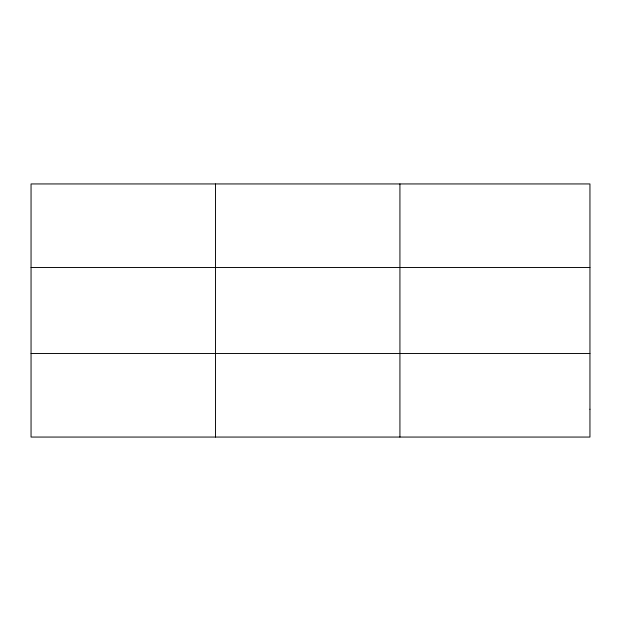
<?xml version="1.0" encoding="UTF-8"?>
<svg xmlns="http://www.w3.org/2000/svg" width="621" height="621" viewBox="0 0 621 621"><rect width="100%" height="100%" fill="white"/><g stroke="black" fill="none" stroke-linecap="round" stroke-linejoin="round"><path stroke-width="0.93" d="M215.487 437.06L215.487 183.94M399.924 437.06L399.924 183.94M31.05 267.465L589.95 267.465M31.05 353.535L589.95 353.535M589.95 409.216L589.95 437.06L31.05 437.06L31.05 183.94L589.95 183.94L589.95 409.216"/></g></svg>
